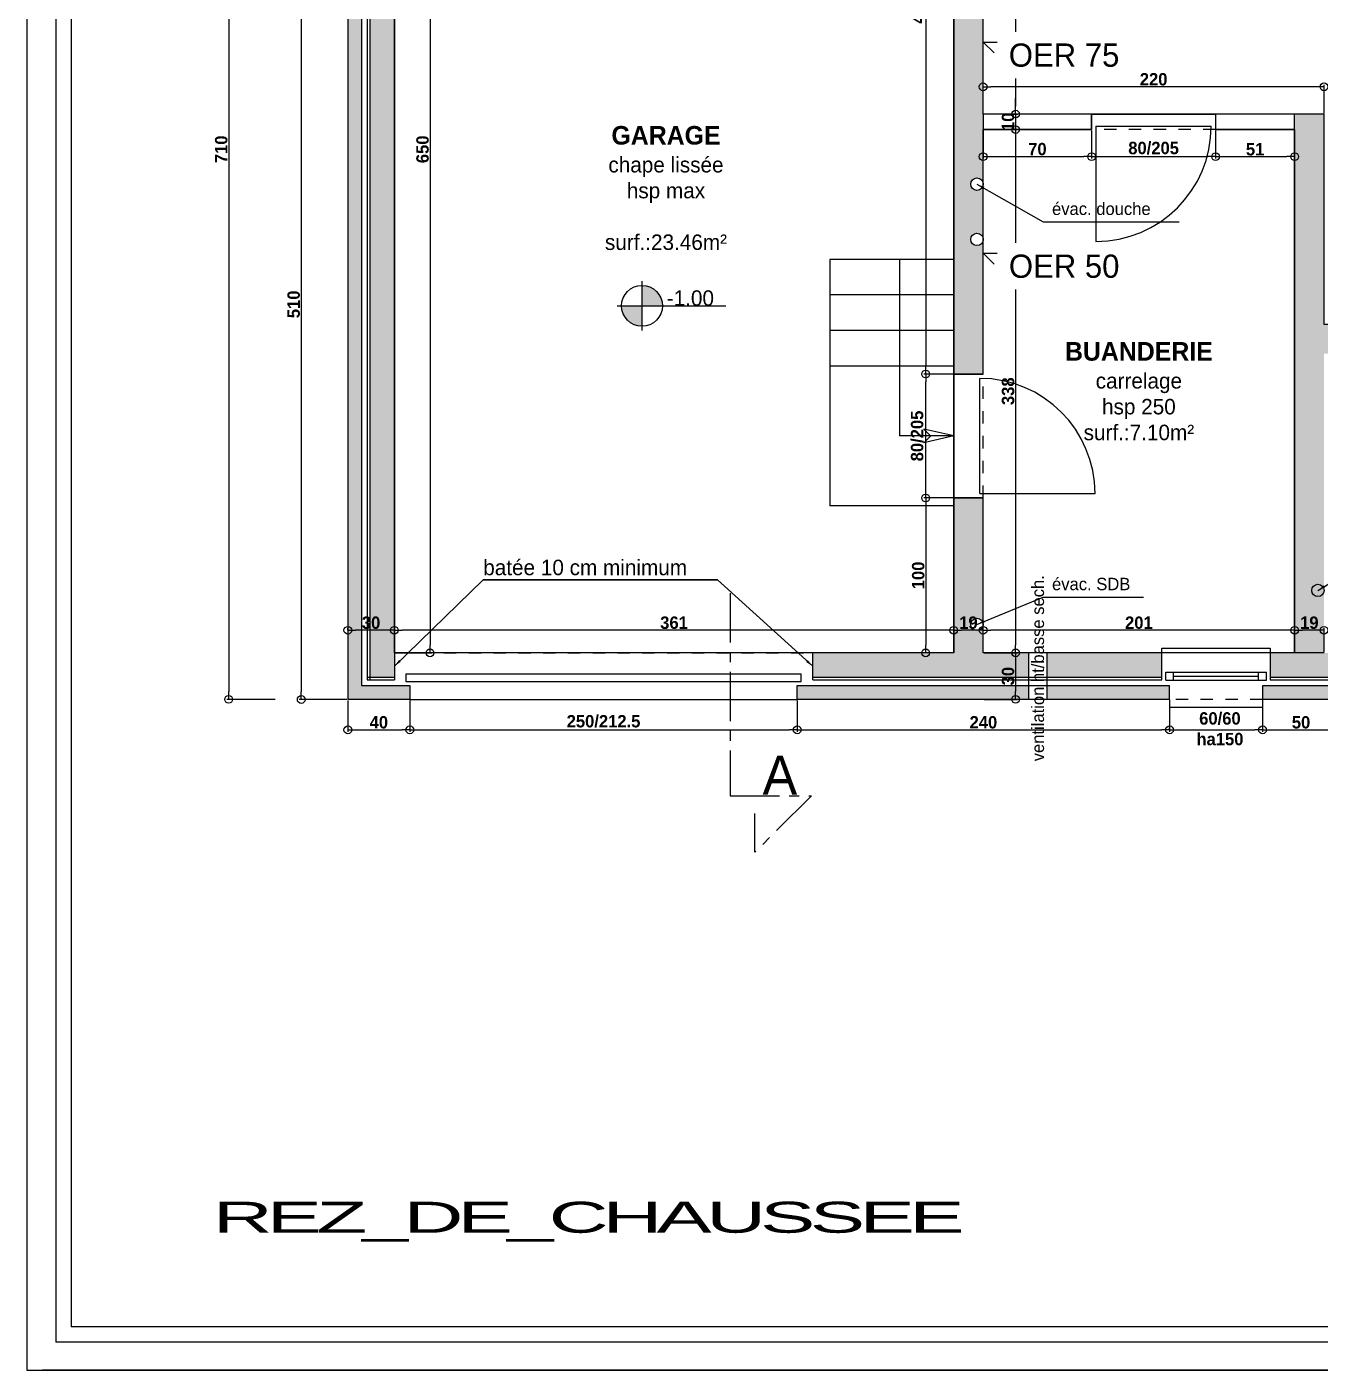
# Model space of a CAD drawing. Header units: millimetres. Extents: x -44462 to 306987, y -116160 to 12874.
# Drawn here: x 4042 to 4877, y -37836 to -36969 of the extents above; entities that cross this region are included whole.
import ezdxf

# ---------------------------------------------------------------- set-up
doc = ezdxf.new("R2010")
doc.units = ezdxf.units.MM
doc.header["$PDMODE"] = 35
doc.header["$PDSIZE"] = 10
doc.linetypes.add('AXES', pattern=[50.8, 31.75, -6.35, 6.35, -6.35])
doc.linetypes.add('TRAIT_4', pattern=[20, 10, -10])
for name, color, linetype in [('AVP_HACHURES', 8, 'Continuous'), ('BLANC', 7, 'Continuous'), ('chassis fen.portes', 1, 'Continuous'), ('COTES', 1, 'Continuous'), ('COULEUR 8', 8, 'Continuous'), ('CYAN', 4, 'Continuous'), ('EGOUTTAGE', 6, 'Continuous'), ('JAUNE', 2, 'Continuous'), ('MURS', 7, 'Continuous'), ('ROUGE', 1, 'Continuous'), ('TEXTE', 1, 'Continuous')]:
    doc.layers.add(name, color=color, linetype=linetype)
doc.layers.add('SURFACE', color=5, linetype='Continuous', plot=False)
doc.styles.add('century', font='GOTHIC.TTF', dxfattribs={"height": 12})
doc.styles.add('CENTURY GOTHIC', font='GOTHIC.TTF')
doc.styles.add('Century Gothic Gras', font='GOTHICB.TTF')
doc.styles.add('COMICS', font='comic.TTF', dxfattribs={"height": 10})
doc.dimstyles.new('1-50', dxfattribs={"dimtxt": 8, "dimasz": 5, "dimexe": 1.25, "dimexo": 0.625, "dimtad": 1, "dimdec": 0, "dimtxsty": 'Century Gothic Gras', "dimblk": 'ORIGIN', "dimcen": 5, "dimclrd": 8, "dimclre": 5, "dimclrt": 6, "dimadec": 0, "dimazin": 0, "dimtfac": 1, "dimtdec": 0, "dimtmove": 0, "dimatfit": 3, "dimfxl": 0, "dimarcsym": 0})

# ---------------------------------------------------------------- blocks, each defined once
blk = doc.blocks.new('_Origin')
at = {"color": 0, "linetype": 'Continuous', "lineweight": -2}
blk.add_line((0, 0), (-1, 0), dxfattribs=at)
blk.add_circle((0, 0), 0.5, dxfattribs=at)
blk = doc.blocks.new('*D185')
at = {"layer": 'COTES', "color": 5, "lineweight": -2}
for p, q in [((4243.46, -36893.08), (4217.9, -36893.08)), ((4248.61, -37403.18), (4217.9, -37403.18))]:
    blk.add_line(p, q, dxfattribs=at)
at = {"layer": 'COTES', "color": 8, "lineweight": -2}
blk.add_line((4219.15, -36898.08), (4219.15, -37398.18), dxfattribs=at)
at = {"layer": 'Defpoints', "color": 0}
for p in [(4244.08, -36893.08), (4219.15, -37403.18), (4249.24, -37403.18)]:
    blk.add_point(p, dxfattribs=at)
at = {"layer": 'COTES', "color": 8, "lineweight": -2, "xscale": 5, "yscale": 5, "zscale": 5}
for p, rotation in [((4219.15, -36893.08), 90), ((4219.15, -37403.18), 270)]:
    blk.add_blockref('_Origin', p, dxfattribs=dict(at, rotation=rotation))
at = {"layer": 'COTES', "color": 6, "insert": (4214.32, -37148.13), "char_height": 8, "attachment_point": 5, "rotation": 90, "style": 'Century Gothic Gras'}
blk.add_mtext('510', dxfattribs=at)
blk = doc.blocks.new('*D186')
at = {"layer": 'COTES', "color": 5, "lineweight": -2}
for p, q in [((4202.37, -36693.08), (4171.12, -36693.08)), ((4202.37, -37403.08), (4171.12, -37403.08))]:
    blk.add_line(p, q, dxfattribs=at)
at = {"layer": 'COTES', "color": 8, "lineweight": -2}
blk.add_line((4172.37, -36698.08), (4172.37, -37398.08), dxfattribs=at)
at = {"layer": 'Defpoints', "color": 0}
for p in [(4249.24, -36693.08), (4172.37, -37403.08), (4257.06, -37403.08)]:
    blk.add_point(p, dxfattribs=at)
at = {"layer": 'COTES', "color": 8, "lineweight": -2, "xscale": 5, "yscale": 5, "zscale": 5}
for p, rotation in [((4172.37, -36693.08), 90), ((4172.37, -37403.08), 270)]:
    blk.add_blockref('_Origin', p, dxfattribs=dict(at, rotation=rotation))
at = {"layer": 'COTES', "color": 6, "insert": (4167.55, -37048.08), "char_height": 8, "attachment_point": 5, "rotation": 90, "style": 'Century Gothic Gras'}
blk.add_mtext('710', dxfattribs=at)
blk = doc.blocks.new('*D84')
at = {"layer": 'COTES', "color": 5, "lineweight": -2}
for p, q in [((4326.67, -36723.08), (4301.04, -36723.08)), ((4279.86, -37373.08), (4303.54, -37373.08))]:
    blk.add_line(p, q, dxfattribs=at)
at = {"layer": 'COTES', "color": 8, "lineweight": -2}
blk.add_line((4302.29, -36728.08), (4302.29, -37368.08), dxfattribs=at)
at = {"layer": 'Defpoints', "color": 0}
for p in [(4327.29, -36723.08), (4279.24, -37373.08), (4302.29, -37373.08)]:
    blk.add_point(p, dxfattribs=at)
at = {"layer": 'COTES', "color": 8, "lineweight": -2, "xscale": 5, "yscale": 5, "zscale": 5}
for p, rotation in [((4302.29, -36723.08), 90), ((4302.29, -37373.08), 270)]:
    blk.add_blockref('_Origin', p, dxfattribs=dict(at, rotation=rotation))
at = {"layer": 'COTES', "color": 6, "insert": (4297.47, -37048.08), "char_height": 8, "attachment_point": 5, "rotation": 90, "style": 'Century Gothic Gras'}
blk.add_mtext('650', dxfattribs=at)
blk = doc.blocks.new('*D194')
at = {"layer": 'COTES', "color": 5, "lineweight": -2}
for p, q in [((4860.24, -37372.46), (4860.24, -37357.21)), ((4879.24, -37372.46), (4879.24, -37357.21))]:
    blk.add_line(p, q, dxfattribs=at)
at = {"layer": 'COTES', "color": 8, "lineweight": -2}
blk.add_line((4874.24, -37358.46), (4865.24, -37358.46), dxfattribs=at)
at = {"layer": 'Defpoints', "color": 0}
for p in [(4860.24, -37358.46), (4860.24, -37373.08), (4879.24, -37373.08)]:
    blk.add_point(p, dxfattribs=at)
at = {"layer": 'COTES', "color": 8, "lineweight": -2, "xscale": 5, "yscale": 5, "zscale": 5, "rotation": 180}
blk.add_blockref('_Origin', (4860.24, -37358.46), dxfattribs=at)
at = {"layer": 'COTES', "color": 8, "lineweight": -2, "xscale": 5, "yscale": 5, "zscale": 5}
blk.add_blockref('_Origin', (4879.24, -37358.46), dxfattribs=at)
at = {"layer": 'COTES', "color": 6, "insert": (4869.74, -37353.64), "char_height": 8, "attachment_point": 5, "style": 'Century Gothic Gras'}
blk.add_mtext('19', dxfattribs=at)
blk = doc.blocks.new('*D195')
at = {"layer": 'COTES', "color": 5, "lineweight": -2}
for p, q in [((4659.24, -37372.46), (4659.24, -37357.21)), ((4860.24, -37372.46), (4860.24, -37357.21))]:
    blk.add_line(p, q, dxfattribs=at)
at = {"layer": 'COTES', "color": 8, "lineweight": -2}
blk.add_line((4855.24, -37358.46), (4664.24, -37358.46), dxfattribs=at)
at = {"layer": 'Defpoints', "color": 0}
for p in [(4659.24, -37358.46), (4659.24, -37373.08), (4860.24, -37373.08)]:
    blk.add_point(p, dxfattribs=at)
at = {"layer": 'COTES', "color": 8, "lineweight": -2, "xscale": 5, "yscale": 5, "zscale": 5, "rotation": 180}
blk.add_blockref('_Origin', (4659.24, -37358.46), dxfattribs=at)
at = {"layer": 'COTES', "color": 8, "lineweight": -2, "xscale": 5, "yscale": 5, "zscale": 5}
blk.add_blockref('_Origin', (4860.24, -37358.46), dxfattribs=at)
at = {"layer": 'COTES', "color": 6, "insert": (4759.74, -37353.64), "char_height": 8, "attachment_point": 5, "style": 'Century Gothic Gras'}
blk.add_mtext('201', dxfattribs=at)
blk = doc.blocks.new('*D196')
at = {"layer": 'COTES', "color": 5, "lineweight": -2}
for p, q in [((4640.24, -37372.46), (4640.24, -37357.21)), ((4659.24, -37372.46), (4659.24, -37357.21))]:
    blk.add_line(p, q, dxfattribs=at)
at = {"layer": 'COTES', "color": 8, "lineweight": -2}
blk.add_line((4654.24, -37358.46), (4645.24, -37358.46), dxfattribs=at)
at = {"layer": 'Defpoints', "color": 0}
for p in [(4640.24, -37358.46), (4640.24, -37373.08), (4659.24, -37373.08)]:
    blk.add_point(p, dxfattribs=at)
at = {"layer": 'COTES', "color": 8, "lineweight": -2, "xscale": 5, "yscale": 5, "zscale": 5, "rotation": 180}
blk.add_blockref('_Origin', (4640.24, -37358.46), dxfattribs=at)
at = {"layer": 'COTES', "color": 8, "lineweight": -2, "xscale": 5, "yscale": 5, "zscale": 5}
blk.add_blockref('_Origin', (4659.24, -37358.46), dxfattribs=at)
at = {"layer": 'COTES', "color": 6, "insert": (4649.74, -37353.64), "char_height": 8, "attachment_point": 5, "style": 'Century Gothic Gras'}
blk.add_mtext('19', dxfattribs=at)
blk = doc.blocks.new('*D198')
at = {"layer": 'COTES', "color": 5, "lineweight": -2}
for p, q in [((4676.31, -36723.08), (4681.42, -36723.08)), ((4676.31, -37025.32), (4681.42, -37025.32))]:
    blk.add_line(p, q, dxfattribs=at)
at = {"layer": 'COTES', "color": 8, "lineweight": -2}
blk.add_line((4680.17, -36728.08), (4680.17, -37020.32), dxfattribs=at)
at = {"layer": 'Defpoints', "color": 0}
for p in [(4675.69, -36723.08), (4675.69, -37025.32), (4680.17, -37025.32)]:
    blk.add_point(p, dxfattribs=at)
at = {"layer": 'COTES', "color": 8, "lineweight": -2, "xscale": 5, "yscale": 5, "zscale": 5}
for p, rotation in [((4680.17, -36723.08), 90), ((4680.17, -37025.32), 270)]:
    blk.add_blockref('_Origin', p, dxfattribs=dict(at, rotation=rotation))
at = {"layer": 'COTES', "color": 6, "insert": (4675.34, -36824.2), "char_height": 8, "attachment_point": 5, "rotation": 90, "style": 'Century Gothic Gras'}
blk.add_mtext('302', dxfattribs=at)
blk = doc.blocks.new('*D199')
at = {"layer": 'COTES', "color": 5, "lineweight": -2}
for p, q in [((4659.86, -37035.32), (4681.42, -37035.32)), ((4659.86, -37373.08), (4681.42, -37373.08))]:
    blk.add_line(p, q, dxfattribs=at)
at = {"layer": 'COTES', "color": 8, "lineweight": -2}
blk.add_line((4680.17, -37040.32), (4680.17, -37368.08), dxfattribs=at)
at = {"layer": 'Defpoints', "color": 0}
for p in [(4659.24, -37035.32), (4659.24, -37373.08), (4680.17, -37373.08)]:
    blk.add_point(p, dxfattribs=at)
at = {"layer": 'COTES', "color": 8, "lineweight": -2, "xscale": 5, "yscale": 5, "zscale": 5}
for p, rotation in [((4680.17, -37035.32), 90), ((4680.17, -37373.08), 270)]:
    blk.add_blockref('_Origin', p, dxfattribs=dict(at, rotation=rotation))
at = {"layer": 'COTES', "color": 6, "insert": (4675.34, -37204.2), "char_height": 8, "attachment_point": 5, "rotation": 90, "style": 'Century Gothic Gras'}
blk.add_mtext('338', dxfattribs=at)
blk = doc.blocks.new('*D200')
at = {"layer": 'COTES', "color": 5, "lineweight": -2}
for p, q in [((4680.17, -37373.08), (4678.92, -37373.08)), ((4659.86, -37403.08), (4681.42, -37403.08))]:
    blk.add_line(p, q, dxfattribs=at)
at = {"layer": 'COTES', "color": 8, "lineweight": -2}
blk.add_line((4680.17, -37378.08), (4680.17, -37398.08), dxfattribs=at)
at = {"layer": 'Defpoints', "color": 0}
for p in [(4680.17, -37373.08), (4659.24, -37403.08), (4680.17, -37403.08)]:
    blk.add_point(p, dxfattribs=at)
at = {"layer": 'COTES', "color": 8, "lineweight": -2, "xscale": 5, "yscale": 5, "zscale": 5}
for p, rotation in [((4680.17, -37373.08), 90), ((4680.17, -37403.08), 270)]:
    blk.add_blockref('_Origin', p, dxfattribs=dict(at, rotation=rotation))
at = {"layer": 'COTES', "color": 6, "insert": (4675.34, -37388.08), "char_height": 8, "attachment_point": 5, "rotation": 90, "style": 'Century Gothic Gras'}
blk.add_mtext('30', dxfattribs=at)
blk = doc.blocks.new('*D203')
at = {"layer": 'COTES', "color": 5, "lineweight": -2}
for p, q in [((4289.24, -37403.71), (4289.24, -37424)), ((4539.24, -37403.71), (4539.24, -37424))]:
    blk.add_line(p, q, dxfattribs=at)
at = {"layer": 'COTES', "color": 8, "lineweight": -2}
blk.add_line((4294.24, -37422.75), (4534.24, -37422.75), dxfattribs=at)
at = {"layer": 'Defpoints', "color": 0}
for p in [(4289.24, -37403.08), (4539.24, -37403.08), (4539.24, -37422.75)]:
    blk.add_point(p, dxfattribs=at)
at = {"layer": 'COTES', "color": 8, "lineweight": -2, "xscale": 5, "yscale": 5, "zscale": 5, "rotation": 180}
blk.add_blockref('_Origin', (4289.24, -37422.75), dxfattribs=at)
at = {"layer": 'COTES', "color": 8, "lineweight": -2, "xscale": 5, "yscale": 5, "zscale": 5}
blk.add_blockref('_Origin', (4539.24, -37422.75), dxfattribs=at)
at = {"layer": 'COTES', "color": 6, "insert": (4414.24, -37417.3), "char_height": 8, "attachment_point": 5, "style": 'Century Gothic Gras'}
blk.add_mtext('250/212.5', dxfattribs=at)
blk = doc.blocks.new('A$C1BC9630A')
at = {"color": 2}
blk.add_line((-3.5, 3.5), (-3.5, 96.5), dxfattribs=at)
at = {"color": 1}
blk.add_line((-3.5, 3.5), (-96.5, 3.5), dxfattribs=at)
at = {"color": 2}
blk.add_arc((-3.5, 3.5), 93, 90, 180, dxfattribs=at)
blk = doc.blocks.new('A$C0AA742EE')
at = {"layer": 'COULEUR 8'}
for p, q in [((0, 0), (-29.7, -128)), ((0, 0), (29.7, -128)), ((-29.7, -128), (0.8, -98.3)), ((29.7, -128), (-0.8, -98.3))]:
    blk.add_line(p, q, dxfattribs=at)
blk = doc.blocks.new('*D211')
at = {"layer": 'COTES', "color": 5, "lineweight": -2}
for p, q in [((4249.24, -37403.71), (4249.24, -37424)), ((4289.24, -37403.71), (4289.24, -37424))]:
    blk.add_line(p, q, dxfattribs=at)
at = {"layer": 'COTES', "color": 8, "lineweight": -2}
blk.add_line((4254.24, -37422.75), (4284.24, -37422.75), dxfattribs=at)
at = {"layer": 'Defpoints', "color": 0}
for p in [(4249.24, -37403.08), (4289.24, -37403.08), (4289.24, -37422.75)]:
    blk.add_point(p, dxfattribs=at)
at = {"layer": 'COTES', "color": 8, "lineweight": -2, "xscale": 5, "yscale": 5, "zscale": 5, "rotation": 180}
blk.add_blockref('_Origin', (4249.24, -37422.75), dxfattribs=at)
at = {"layer": 'COTES', "color": 8, "lineweight": -2, "xscale": 5, "yscale": 5, "zscale": 5}
blk.add_blockref('_Origin', (4289.24, -37422.75), dxfattribs=at)
at = {"layer": 'COTES', "color": 6, "insert": (4269.24, -37417.92), "char_height": 8, "attachment_point": 5, "style": 'Century Gothic Gras'}
blk.add_mtext('40', dxfattribs=at)
blk = doc.blocks.new('*D212')
at = {"layer": 'COTES', "color": 5, "lineweight": -2}
for p, q in [((4539.24, -37403.71), (4539.24, -37424)), ((4779.54, -37422.75), (4779.54, -37421.5))]:
    blk.add_line(p, q, dxfattribs=at)
at = {"layer": 'COTES', "color": 8, "lineweight": -2}
blk.add_line((4544.24, -37422.75), (4774.54, -37422.75), dxfattribs=at)
at = {"layer": 'Defpoints', "color": 0}
for p in [(4539.24, -37403.08), (4779.54, -37422.75), (4779.54, -37422.75)]:
    blk.add_point(p, dxfattribs=at)
at = {"layer": 'COTES', "color": 8, "lineweight": -2, "xscale": 5, "yscale": 5, "zscale": 5, "rotation": 180}
blk.add_blockref('_Origin', (4539.24, -37422.75), dxfattribs=at)
at = {"layer": 'COTES', "color": 8, "lineweight": -2, "xscale": 5, "yscale": 5, "zscale": 5}
blk.add_blockref('_Origin', (4779.54, -37422.75), dxfattribs=at)
at = {"layer": 'COTES', "color": 6, "insert": (4659.39, -37417.92), "char_height": 8, "attachment_point": 5, "style": 'Century Gothic Gras'}
blk.add_mtext('240', dxfattribs=at)
blk = doc.blocks.new('*D49')
at = {"layer": 'COTES', "color": 5, "lineweight": -2}
for p, q in [((4628.61, -36723.08), (4620.92, -36723.08)), ((4639.61, -37193.08), (4620.92, -37193.08))]:
    blk.add_line(p, q, dxfattribs=at)
at = {"layer": 'COTES', "color": 8, "lineweight": -2}
blk.add_line((4622.17, -36728.08), (4622.17, -37188.08), dxfattribs=at)
at = {"layer": 'Defpoints', "color": 0}
for p in [(4629.24, -36723.08), (4622.17, -37193.08), (4640.24, -37193.08)]:
    blk.add_point(p, dxfattribs=at)
at = {"layer": 'COTES', "color": 8, "lineweight": -2, "xscale": 5, "yscale": 5, "zscale": 5}
for p, rotation in [((4622.17, -36723.08), 90), ((4622.17, -37193.08), 270)]:
    blk.add_blockref('_Origin', p, dxfattribs=dict(at, rotation=rotation))
at = {"layer": 'COTES', "color": 6, "insert": (4617.35, -36958.08), "char_height": 8, "attachment_point": 5, "rotation": 90, "style": 'Century Gothic Gras'}
blk.add_mtext('470', dxfattribs=at)
blk = doc.blocks.new('*D52')
at = {"layer": 'COTES', "color": 5, "lineweight": -2}
for p, q in [((4659.24, -37035.94), (4659.24, -37054.05)), ((4729.24, -37035.94), (4729.24, -37054.05))]:
    blk.add_line(p, q, dxfattribs=at)
at = {"layer": 'COTES', "color": 8, "lineweight": -2}
blk.add_line((4664.24, -37052.8), (4724.24, -37052.8), dxfattribs=at)
at = {"layer": 'Defpoints', "color": 0}
for p in [(4659.24, -37035.32), (4729.24, -37035.32), (4729.24, -37052.8)]:
    blk.add_point(p, dxfattribs=at)
at = {"layer": 'COTES', "color": 8, "lineweight": -2, "xscale": 5, "yscale": 5, "zscale": 5, "rotation": 180}
blk.add_blockref('_Origin', (4659.24, -37052.8), dxfattribs=at)
at = {"layer": 'COTES', "color": 8, "lineweight": -2, "xscale": 5, "yscale": 5, "zscale": 5}
blk.add_blockref('_Origin', (4729.24, -37052.8), dxfattribs=at)
at = {"layer": 'COTES', "color": 6, "insert": (4694.24, -37047.97), "char_height": 8, "attachment_point": 5, "style": 'Century Gothic Gras'}
blk.add_mtext('70', dxfattribs=at)
blk = doc.blocks.new('*D53')
at = {"layer": 'COTES', "color": 5, "lineweight": -2}
for p, q in [((4729.24, -37035.94), (4729.24, -37054.05)), ((4809.24, -37035.94), (4809.24, -37054.05))]:
    blk.add_line(p, q, dxfattribs=at)
at = {"layer": 'COTES', "color": 8, "lineweight": -2}
blk.add_line((4734.24, -37052.8), (4804.24, -37052.8), dxfattribs=at)
at = {"layer": 'Defpoints', "color": 0}
for p in [(4729.24, -37035.32), (4809.24, -37035.32), (4809.24, -37052.8)]:
    blk.add_point(p, dxfattribs=at)
at = {"layer": 'COTES', "color": 8, "lineweight": -2, "xscale": 5, "yscale": 5, "zscale": 5, "rotation": 180}
blk.add_blockref('_Origin', (4729.24, -37052.8), dxfattribs=at)
at = {"layer": 'COTES', "color": 8, "lineweight": -2, "xscale": 5, "yscale": 5, "zscale": 5}
blk.add_blockref('_Origin', (4809.24, -37052.8), dxfattribs=at)
at = {"layer": 'COTES', "color": 6, "insert": (4769.24, -37047.34), "char_height": 8, "attachment_point": 5, "style": 'Century Gothic Gras'}
blk.add_mtext('80/205', dxfattribs=at)
blk = doc.blocks.new('*D54')
at = {"layer": 'COTES', "color": 5, "lineweight": -2}
for p, q in [((4809.24, -37035.94), (4809.24, -37054.05)), ((4860.24, -37035.94), (4860.24, -37054.05))]:
    blk.add_line(p, q, dxfattribs=at)
at = {"layer": 'COTES', "color": 8, "lineweight": -2}
blk.add_line((4814.24, -37052.8), (4855.24, -37052.8), dxfattribs=at)
at = {"layer": 'Defpoints', "color": 0}
for p in [(4809.24, -37035.32), (4860.24, -37035.32), (4860.24, -37052.8)]:
    blk.add_point(p, dxfattribs=at)
at = {"layer": 'COTES', "color": 8, "lineweight": -2, "xscale": 5, "yscale": 5, "zscale": 5, "rotation": 180}
blk.add_blockref('_Origin', (4809.24, -37052.8), dxfattribs=at)
at = {"layer": 'COTES', "color": 8, "lineweight": -2, "xscale": 5, "yscale": 5, "zscale": 5}
blk.add_blockref('_Origin', (4860.24, -37052.8), dxfattribs=at)
at = {"layer": 'COTES', "color": 6, "insert": (4834.74, -37048.07), "char_height": 8, "attachment_point": 5, "style": 'Century Gothic Gras'}
blk.add_mtext('51', dxfattribs=at)
blk = doc.blocks.new('*D128')
at = {"layer": 'COTES', "color": 8, "lineweight": -2}
for p, q in [((4680.17, -37020.32), (4680.17, -37015.32)), ((4680.17, -37025.32), (4680.17, -37035.32)), ((4680.17, -37040.32), (4680.17, -37045.32))]:
    blk.add_line(p, q, dxfattribs=at)
at = {"layer": 'COTES', "color": 5, "lineweight": -2}
for p, q in [((4672.79, -37025.32), (4681.42, -37025.32)), ((4672.79, -37035.32), (4681.42, -37035.32))]:
    blk.add_line(p, q, dxfattribs=at)
at = {"layer": 'Defpoints', "color": 0}
for p in [(4672.17, -37025.32), (4672.17, -37035.32), (4680.17, -37035.32)]:
    blk.add_point(p, dxfattribs=at)
at = {"layer": 'COTES', "color": 8, "lineweight": -2, "xscale": 5, "yscale": 5, "zscale": 5}
for p, rotation in [((4680.17, -37025.32), 270), ((4680.17, -37035.32), 90)]:
    blk.add_blockref('_Origin', p, dxfattribs=dict(at, rotation=rotation))
at = {"layer": 'COTES', "color": 6, "insert": (4675.34, -37030.32), "char_height": 8, "attachment_point": 5, "rotation": 90, "style": 'Century Gothic Gras'}
blk.add_mtext('10', dxfattribs=at)
blk = doc.blocks.new('*D129')
at = {"layer": 'COTES', "color": 5, "lineweight": -2}
for p, q in [((4279.24, -37364.21), (4279.24, -37357.21)), ((4640.24, -37364.21), (4640.24, -37357.21))]:
    blk.add_line(p, q, dxfattribs=at)
at = {"layer": 'COTES', "color": 8, "lineweight": -2}
blk.add_line((4635.24, -37358.46), (4284.24, -37358.46), dxfattribs=at)
at = {"layer": 'Defpoints', "color": 0}
for p in [(4279.24, -37358.46), (4279.24, -37364.84), (4640.24, -37364.84)]:
    blk.add_point(p, dxfattribs=at)
at = {"layer": 'COTES', "color": 8, "lineweight": -2, "xscale": 5, "yscale": 5, "zscale": 5, "rotation": 180}
blk.add_blockref('_Origin', (4279.24, -37358.46), dxfattribs=at)
at = {"layer": 'COTES', "color": 8, "lineweight": -2, "xscale": 5, "yscale": 5, "zscale": 5}
blk.add_blockref('_Origin', (4640.24, -37358.46), dxfattribs=at)
at = {"layer": 'COTES', "color": 6, "insert": (4459.74, -37353.64), "char_height": 8, "attachment_point": 5, "style": 'Century Gothic Gras'}
blk.add_mtext('361', dxfattribs=at)
blk = doc.blocks.new('*D130')
at = {"layer": 'COTES', "color": 5, "lineweight": -2}
for p, q in [((4249.24, -37358.46), (4249.24, -37357.21)), ((4279.24, -37364.21), (4279.24, -37357.21))]:
    blk.add_line(p, q, dxfattribs=at)
at = {"layer": 'COTES', "color": 8, "lineweight": -2}
blk.add_line((4274.24, -37358.46), (4254.24, -37358.46), dxfattribs=at)
at = {"layer": 'Defpoints', "color": 0}
for p in [(4249.24, -37358.46), (4249.24, -37358.46), (4279.24, -37364.84)]:
    blk.add_point(p, dxfattribs=at)
at = {"layer": 'COTES', "color": 8, "lineweight": -2, "xscale": 5, "yscale": 5, "zscale": 5, "rotation": 180}
blk.add_blockref('_Origin', (4249.24, -37358.46), dxfattribs=at)
at = {"layer": 'COTES', "color": 8, "lineweight": -2, "xscale": 5, "yscale": 5, "zscale": 5}
blk.add_blockref('_Origin', (4279.24, -37358.46), dxfattribs=at)
at = {"layer": 'COTES', "color": 6, "insert": (4264.24, -37353.64), "char_height": 8, "attachment_point": 5, "style": 'Century Gothic Gras'}
blk.add_mtext('30', dxfattribs=at)
blk = doc.blocks.new('*D56')
at = {"layer": 'COTES', "color": 5, "lineweight": -2}
for p, q in [((4639.61, -37273.08), (4620.92, -37273.08)), ((4639.61, -37373.08), (4620.92, -37373.08))]:
    blk.add_line(p, q, dxfattribs=at)
at = {"layer": 'COTES', "color": 8, "lineweight": -2}
blk.add_line((4622.17, -37278.08), (4622.17, -37368.08), dxfattribs=at)
at = {"layer": 'Defpoints', "color": 0}
for p in [(4640.24, -37273.08), (4622.17, -37373.08), (4640.24, -37373.08)]:
    blk.add_point(p, dxfattribs=at)
at = {"layer": 'COTES', "color": 8, "lineweight": -2, "xscale": 5, "yscale": 5, "zscale": 5}
for p, rotation in [((4622.17, -37273.08), 90), ((4622.17, -37373.08), 270)]:
    blk.add_blockref('_Origin', p, dxfattribs=dict(at, rotation=rotation))
at = {"layer": 'COTES', "color": 6, "insert": (4617.35, -37323.08), "char_height": 8, "attachment_point": 5, "rotation": 90, "style": 'Century Gothic Gras'}
blk.add_mtext('100', dxfattribs=at)
blk = doc.blocks.new('*D59')
at = {"layer": 'COTES', "color": 5, "lineweight": -2}
for p, q in [((4659.24, -37020.95), (4659.24, -37006.47)), ((4879.24, -37024.69), (4879.24, -37006.47))]:
    blk.add_line(p, q, dxfattribs=at)
at = {"layer": 'COTES', "color": 8, "lineweight": -2}
blk.add_line((4874.24, -37007.72), (4664.24, -37007.72), dxfattribs=at)
at = {"layer": 'Defpoints', "color": 0}
for p in [(4659.24, -37007.72), (4659.24, -37021.58), (4879.24, -37025.32)]:
    blk.add_point(p, dxfattribs=at)
at = {"layer": 'COTES', "color": 8, "lineweight": -2, "xscale": 5, "yscale": 5, "zscale": 5, "rotation": 180}
blk.add_blockref('_Origin', (4659.24, -37007.72), dxfattribs=at)
at = {"layer": 'COTES', "color": 8, "lineweight": -2, "xscale": 5, "yscale": 5, "zscale": 5}
blk.add_blockref('_Origin', (4879.24, -37007.72), dxfattribs=at)
at = {"layer": 'COTES', "color": 6, "insert": (4769.24, -37002.9), "char_height": 8, "attachment_point": 5, "style": 'Century Gothic Gras'}
blk.add_mtext('220', dxfattribs=at)
blk = doc.blocks.new('*D146')
at = {"layer": 'COTES', "color": 5, "lineweight": -2}
for p, q in [((4779.54, -37406.21), (4779.54, -37424)), ((4839.54, -37403.71), (4839.54, -37424))]:
    blk.add_line(p, q, dxfattribs=at)
at = {"layer": 'COTES', "color": 8, "lineweight": -2}
blk.add_line((4784.54, -37422.75), (4834.54, -37422.75), dxfattribs=at)
at = {"layer": 'Defpoints', "color": 0}
for p in [(4779.54, -37405.58), (4839.54, -37403.08), (4839.54, -37422.75)]:
    blk.add_point(p, dxfattribs=at)
at = {"layer": 'COTES', "color": 8, "lineweight": -2, "xscale": 5, "yscale": 5, "zscale": 5, "rotation": 180}
blk.add_blockref('_Origin', (4779.54, -37422.75), dxfattribs=at)
at = {"layer": 'COTES', "color": 8, "lineweight": -2, "xscale": 5, "yscale": 5, "zscale": 5}
blk.add_blockref('_Origin', (4839.54, -37422.75), dxfattribs=at)
at = {"layer": 'COTES', "color": 6, "insert": (4812.04, -37422.09), "char_height": 8, "attachment_point": 5, "style": 'Century Gothic Gras'}
blk.add_mtext('60/60\\Pha150', dxfattribs=at)
blk = doc.blocks.new('*D63')
at = {"layer": 'COTES', "color": 5, "lineweight": -2}
for p, q in [((4839.54, -37414.48), (4839.54, -37424)), ((4889.24, -37415.73), (4889.24, -37424))]:
    blk.add_line(p, q, dxfattribs=at)
at = {"layer": 'COTES', "color": 8, "lineweight": -2}
blk.add_line((4844.54, -37422.75), (4884.24, -37422.75), dxfattribs=at)
at = {"layer": 'Defpoints', "color": 0}
for p in [(4839.54, -37413.85), (4889.24, -37415.1), (4889.24, -37422.75)]:
    blk.add_point(p, dxfattribs=at)
at = {"layer": 'COTES', "color": 8, "lineweight": -2, "xscale": 5, "yscale": 5, "zscale": 5, "rotation": 180}
blk.add_blockref('_Origin', (4839.54, -37422.75), dxfattribs=at)
at = {"layer": 'COTES', "color": 8, "lineweight": -2, "xscale": 5, "yscale": 5, "zscale": 5}
blk.add_blockref('_Origin', (4889.24, -37422.75), dxfattribs=at)
at = {"layer": 'COTES', "color": 6, "insert": (4864.39, -37417.92), "char_height": 8, "attachment_point": 5, "style": 'Century Gothic Gras'}
blk.add_mtext('50', dxfattribs=at)
blk = doc.blocks.new('*D41')
at = {"layer": 'COULEUR 8', "color": 5, "lineweight": -2}
for p, q in [((4639.61, -37193.08), (4620.92, -37193.08)), ((4639.61, -37273.08), (4620.92, -37273.08))]:
    blk.add_line(p, q, dxfattribs=at)
at = {"layer": 'COULEUR 8', "color": 8, "lineweight": -2}
blk.add_line((4622.17, -37268.08), (4622.17, -37198.08), dxfattribs=at)
at = {"layer": 'Defpoints', "color": 0}
for p in [(4622.17, -37193.08), (4640.24, -37193.08), (4640.24, -37273.08)]:
    blk.add_point(p, dxfattribs=at)
at = {"layer": 'COULEUR 8', "color": 8, "lineweight": -2, "xscale": 5, "yscale": 5, "zscale": 5}
for p, rotation in [((4622.17, -37193.08), 90), ((4622.17, -37273.08), 270)]:
    blk.add_blockref('_Origin', p, dxfattribs=dict(at, rotation=rotation))
at = {"layer": 'COULEUR 8', "color": 6, "insert": (4616.72, -37233.08), "char_height": 8, "attachment_point": 5, "rotation": 90, "style": 'Century Gothic Gras'}
blk.add_mtext('80/205', dxfattribs=at)
blk = doc.blocks.new('niveau_plan')
h = blk.add_hatch(color=256)
h.paths.add_polyline_path([(13.21, 0, 0.414214), (0, 13.21), (0, 0)])
h.paths.add_polyline_path([(-13.21, 0, 0.414214), (0, -13.21), (0, 0)])
for p, q in [((0, 15.98), (0, -15.98)), ((-15.98, 0), (54.12, 0))]:
    blk.add_line(p, q)
blk.add_circle((0, 0), 13.21)
at = {"style": 'COMICS'}
for tag, p in [('NIVEAUPLANS', (15.98, 0)), ('COMMENTAIRE', (15.98, -14.56))]:
    blk.add_attdef(tag, p, '', height=10, dxfattribs=at)
blk = doc.blocks.new('PETIT CARTOUCHE_HOR')
at = {"color": 1}
for p, q in [((-2100, 1485), (-2100, 10)), ((0, 0), (-2090, 0))]:
    blk.add_line(p, q, dxfattribs=at)
at = {"layer": 'chassis fen.portes', "color": 2, "linetype": 'Continuous'}
for p in [(-2081.31, 1465.65), (-223.46, 18)]:
    blk.add_line(p, (-2081.31, 18), dxfattribs=at)
at = {"layer": 'chassis fen.portes', "color": 5, "linetype": 'Continuous'}
for p in [(-2071.31, 1455.65), (-233.46, 28)]:
    blk.add_line(p, (-2071.31, 28), dxfattribs=at)
at = {"layer": 'chassis fen.portes', "color": 1, "linetype": 'Continuous'}
for p, q in [((-2100, 1420), (-2100, 0)), ((-2100, 0), (-86.26, 0))]:
    blk.add_line(p, q, dxfattribs=at)
at = {"style": 'CENTURY GOTHIC'}
for tag, p, height in [('DATE', (-210.16, 171.36), 20), ('DOSSIERN°', (-210.16, 111.51), 20), ('COMMENTAIRE', (-210.16, 95.35), 12), ('COMMENTAIRESUITE', (-210.16, 79.7), 12), ('FEUILLEN°', (-221.99, 32.69), 20), ('TOTALFEUILLES', (-181.65, 32.69), 20), ('ÉCH.', (-103.23, 32.69), 12)]:
    blk.add_attdef(tag, p, '', height=height, dxfattribs=at)

msp = doc.modelspace()

# ---------------------------------------------------------------- hatches: boundary and pattern name
h = msp.add_hatch(color=254)
h.paths.add_polyline_path([(5229.24, -37394.24), (5229.24, -37403.08), (5519.24, -37403.08), (5519.24, -37394.24)])
h.paths.add_polyline_path([(5060.02, -37394.24), (5060.02, -37403.08), (5139.7, -37403.08), (5139.7, -37394.24)])
h.paths.add_polyline_path([(4949.24, -37394.24), (4949.24, -37403.08), (5000.02, -37403.08), (5000.02, -37394.24)])
h.paths.add_polyline_path([(4889.24, -37403.08), (4889.24, -37394.08), (4839.54, -37394.08), (4839.54, -37403.08)])
h.paths.add_polyline_path([(4779.54, -37403.08), (4779.54, -37394.08), (4700.61, -37394.08), (4700.61, -37403.08)])
h.paths.add_polyline_path([(4539.24, -37394.08), (4539.24, -37403.08), (4688.61, -37403.08), (4688.61, -37394.08)])
at = {"layer": 'COULEUR 8'}
h = msp.add_hatch(color=253, dxfattribs=at)
h.paths.add_polyline_path([(4279.24, -36723.08), (4495.99, -36723.08), (4495.99, -36707.23), (4263.38, -36707.23), (4263.38, -36808.08), (4279.24, -36808.08)])
h.paths.add_polyline_path([(4279.24, -36898.23), (4263.38, -36898.23), (4263.38, -37388.78), (4279.24, -37388.78), (4279.24, -37373.08)])
h.paths.add_polyline_path([(4659.24, -37373.08), (4659.24, -37354.69, -1), (4651.24, -37354.69, -1), (4659.24, -37354.69), (4659.24, -37273.08), (4640.24, -37273.08), (4640.24, -37373.08), (4549.24, -37373.08), (4549.24, -37388.78), (4688.61, -37388.78), (4688.61, -37373.08)])
h.paths.add_polyline_path([(4256.32, -36730.21), (4272.16, -36730.21), (4272.16, -36742.62), (4256.32, -36742.62)], flags=9)
h.paths.add_polyline_path([(4256.32, -37347.44), (4272.16, -37347.44), (4272.16, -37359.84), (4256.32, -37359.84)], flags=9)
h.paths.add_polyline_path([(4642.25, -37347.44), (4657.23, -37347.44), (4657.23, -37359.84), (4642.25, -37359.84)], flags=24)
h.paths.add_polyline_path([(4669.14, -37396), (4669.14, -37380.16), (4681.54, -37380.16), (4681.54, -37396)], flags=9)
h = msp.add_hatch(color=253, dxfattribs=at)
h.paths.add_polyline_path([(4734.74, -36707.23), (4495.99, -36707.23), (4495.99, -36723.08), (4640.24, -36723.08), (4640.24, -37193.08), (4659.24, -37193.08), (4659.24, -37106.21, -1), (4651.24, -37106.21, -1), (4659.24, -37106.21), (4659.24, -37070.54, -1), (4651.24, -37070.54, -1), (4659.24, -37070.54), (4659.24, -37035.32), (4659.24, -37025.32), (4659.24, -36723.08), (4734.74, -36723.08)])
h.paths.add_polyline_path([(4642.25, -36730.21), (4657.23, -36730.21), (4657.23, -36742.62), (4642.25, -36742.62)], flags=24)
msp.add_hatch(color=254, dxfattribs=at).paths.add_polyline_path([(4258.08, -36893.08), (4249.24, -36893.08), (4249.24, -37403.08), (4289.24, -37403.08), (4289.24, -37394.08), (4258.08, -37394.08)])
h = msp.add_hatch(color=253, dxfattribs=at)
h.paths.add_polyline_path([(4860.24, -37373.08), (4879.24, -37373.08), (4879.24, -37025.32), (4860.24, -37025.32), (4860.24, -37035.32)])
h.paths.add_polyline_path([(4879.24, -37161.04), (4879.24, -37180.04), (5189.84, -37180.04), (5189.84, -37161.04)])
h.paths.add_polyline_path([(5269.84, -37180.04), (5279.84, -37180.04), (5279.84, -37161.04), (5269.84, -37161.04)])
h.paths.add_polyline_path([(4862.25, -37347.44), (4877.23, -37347.44), (4877.23, -37359.84), (4862.25, -37359.84)], flags=24)
h.paths.add_polyline_path([(4887.47, -37182.53), (4887.47, -37167.55), (4899.87, -37167.55), (4899.87, -37182.53)], flags=9)
h = msp.add_hatch(color=253, dxfattribs=at)
h.paths.add_polyline_path([(4700.61, -37373.08), (4700.61, -37388.78), (4774.54, -37388.78), (4774.54, -37373.08)])
h.paths.add_polyline_path([(4884.24, -37388.78), (4884.24, -37373.08), (4879.24, -37373.08), (4844.54, -37373.08), (4844.54, -37388.78)])
h.paths.add_polyline_path([(4954.24, -37373.08), (4954.24, -37388.94), (4995.02, -37388.94), (4995.02, -37373.08)])
h.paths.add_polyline_path([(4971.75, -37375.69), (4971.75, -37360.47), (4984.15, -37360.47), (4984.15, -37375.69)], flags=9)

# ---------------------------------------------------------------- linework, layer by layer
for p, q in [((4279.24, -37373.08), (4279.24, -37373.08)), ((4279.24, -37373.08), (4279.24, -37390.36)), ((4640.24, -37373.08), (4549.24, -37373.08)), ((4549.24, -37390.36), (4549.24, -37373.08)), ((4289.24, -37394.08), (4289.24, -37403.08)), ((4539.24, -37403.08), (4539.24, -37394.08)), ((4289.24, -37403.08), (4249.24, -37403.08))]:
    msp.add_line(p, q)
at = {"layer": 'AVP_HACHURES', "color": 6, "linetype": 'AXES'}
for p, q in [((4495.99, -37334.55), (4495.99, -37465.32)), ((4495.99, -37465.32), (4548.38, -37465.32)), ((4548.38, -37465.32), (4511.9, -37501.79)), ((4511.9, -37501.79), (4511.9, -37476.82))]:
    msp.add_line(p, q, dxfattribs=at)
at = {"layer": 'BLANC'}
for p, q in [((4640.24, -37193.08), (4640.24, -36723.08)), ((4659.24, -37025.32), (4659.24, -36723.08)), ((4249.24, -36893.08), (4249.24, -37403.08)), ((4279.24, -36898.23), (4279.24, -37373.08)), ((4729.24, -37025.32), (4659.24, -37025.32)), ((4729.24, -37025.32), (4729.24, -37035.32)), ((4879.24, -37025.32), (4809.24, -37025.32)), ((4809.24, -37025.32), (4809.24, -37035.32)), ((4729.24, -37035.32), (4659.24, -37035.32)), ((4659.24, -37193.08), (4659.24, -37035.32)), ((4860.24, -37035.32), (4809.24, -37035.32)), ((4860.24, -37373.08), (4860.24, -37035.32)), ((4659.24, -37193.08), (4640.24, -37193.08)), ((4640.24, -37373.08), (4640.24, -37273.08)), ((4640.24, -37273.08), (4659.24, -37273.08)), ((4659.24, -37373.08), (4659.24, -37273.08)), ((4774.54, -37373.08), (4659.24, -37373.08)), ((4774.54, -37390.36), (4774.54, -37373.08)), ((4879.24, -37373.08), (4844.54, -37373.08)), ((4844.54, -37373.08), (4844.54, -37390.52)), ((4779.54, -37403.08), (4779.54, -37394.08)), ((4839.54, -37394.24), (4839.54, -37403.08)), ((4779.54, -37403.08), (4539.24, -37403.08)), ((4889.24, -37403.08), (4839.54, -37403.08))]:
    msp.add_line(p, q, dxfattribs=at)
at = {"layer": 'COULEUR 8'}
for p, q in [((4258.08, -36893.08), (4258.08, -37394.08)), ((4261.8, -36898.23), (4261.8, -37390.36)), ((4263.38, -36898.23), (4263.38, -37390.36)), ((4659.24, -37025.32), (4659.24, -37035.32)), ((4860.24, -37035.32), (4860.24, -37025.32)), ((4605.24, -37119.08), (4605.24, -37233.08)), ((4640.24, -37233.08), (4605.24, -37233.08)), ((4261.8, -37388.78), (4279.24, -37388.78)), ((4261.8, -37390.36), (4279.24, -37390.36)), ((4549.24, -37388.78), (4774.54, -37388.78)), ((4549.24, -37390.36), (4774.54, -37390.36)), ((4844.54, -37388.78), (4884.24, -37388.78)), ((4844.54, -37390.36), (4884.24, -37390.36)), ((4258.08, -37394.08), (4289.24, -37394.08)), ((4539.24, -37394.08), (4779.54, -37394.08)), ((4839.54, -37394.08), (4889.24, -37394.08))]:
    msp.add_line(p, q, dxfattribs=at)
at = {"layer": 'COULEUR 8', "linetype": 'TRAIT_4'}
for p, q in [((4659.24, -36978.82), (4679.24, -36998.82)), ((4659.31, -37115.04), (4679.31, -37135.04))]:
    msp.add_line(p, q, dxfattribs=at)
at = {"layer": 'COULEUR 8', "linetype": 'TRAIT_4', "ltscale": 0.8}
for p, q in [((4809.24, -37025.32), (4729.24, -37025.32)), ((4809.24, -37035.32), (4729.24, -37035.32)), ((4659.24, -37273.08), (4659.24, -37193.08)), ((4279.24, -37373.08), (4549.24, -37373.08)), ((4844.54, -37373.08), (4774.54, -37373.08)), ((4839.54, -37403.08), (4779.54, -37403.08))]:
    msp.add_line(p, q, dxfattribs=at)
at = {"layer": 'COULEUR 8', "linetype": 'TRAIT_4'}
for points in [[(4659.24, -36978.82), (4679.24, -36978.82), (4679.24, -36998.82), (4659.24, -36998.82)], [(4659.31, -37115.04), (4679.31, -37115.04), (4679.31, -37135.04), (4659.31, -37135.04)]]:
    msp.add_lwpolyline(points, close=True, dxfattribs=at)
at = {"layer": 'CYAN'}
msp.add_line((4782.04, -37388.08), (4837.04, -37388.08), dxfattribs=at)
at = {"layer": 'EGOUTTAGE'}
for centre in [(4655.24, -37070.54), (4655.24, -37106.21), (4875.29, -37332.74), (4655.24, -37354.69)]:
    msp.add_circle(centre, 4, dxfattribs=at)
at = {"layer": 'JAUNE'}
for p, q in [((4560.24, -37119.08), (4560.24, -37278.08)), ((4640.24, -37119.08), (4560.24, -37119.08)), ((4640.24, -37142.08), (4560.24, -37142.08)), ((4640.24, -37165.08), (4560.24, -37165.08)), ((4640.24, -37188.08), (4560.24, -37188.08)), ((4640.24, -37278.08), (4560.24, -37278.08)), ((4286.74, -37386.58), (4541.74, -37386.58)), ((4286.74, -37386.58), (4286.74, -37391.58)), ((4286.74, -37391.58), (4541.74, -37391.58)), ((4541.74, -37391.58), (4541.74, -37386.58)), ((4777.04, -37385.58), (4842.04, -37385.58)), ((4777.04, -37390.58), (4777.04, -37385.58)), ((4777.04, -37390.58), (4842.04, -37390.58)), ((4782.04, -37390.58), (4782.04, -37385.58)), ((4837.04, -37390.58), (4837.04, -37385.58)), ((4842.04, -37390.58), (4842.04, -37385.58))]:
    msp.add_line(p, q, dxfattribs=at)
at = {"layer": 'ROUGE'}
for p, q in [((4640.24, -37193.08), (4640.24, -37273.08)), ((4688.61, -37403.08), (4688.61, -37373.08)), ((4700.61, -37403.08), (4700.61, -37373.08)), ((4774.54, -37373.08), (4774.54, -37370.08)), ((4774.54, -37370.08), (4844.54, -37370.08)), ((4844.54, -37370.08), (4844.54, -37373.08)), ((4289.24, -37403.08), (4539.24, -37403.08)), ((4779.54, -37403.08), (4779.54, -37408.08)), ((4779.54, -37408.08), (4839.54, -37408.08)), ((4839.54, -37403.08), (4839.54, -37408.08))]:
    msp.add_line(p, q, dxfattribs=at)
at = {"layer": 'SURFACE'}
for points in [[(4659.24, -36723.08), (5023.87, -36723.08), (5023.87, -36710.58), (5323.96, -36710.58), (5323.96, -36723.08), (5679.24, -36723.08), (5679.24, -37073.54), (5279.84, -37073.54), (5279.84, -37161.04), (4879.24, -37161.04), (4879.24, -37025.32), (4659.24, -37025.32), (4659.24, -36723.08)], [(4659.24, -37035.32), (4729.24, -37035.32), (4729.24, -37025.32), (4809.24, -37025.32), (4809.24, -37035.32), (4860.24, -37035.32), (4860.24, -37373.08), (4659.24, -37373.08), (4659.24, -37273.08), (4640.24, -37273.08), (4640.24, -37193.08), (4659.24, -37193.08), (4659.24, -37035.32)]]:
    msp.add_lwpolyline(points, dxfattribs=at)
msp.add_lwpolyline([(4279.24, -36723.08), (4640.24, -36723.08), (4640.24, -37373.08), (4279.24, -37373.08)], close=True, dxfattribs=at)

# ---------------------------------------------------------------- block references
at = {"color": 1}
msp.add_blockref('PETIT CARTOUCHE_HOR', (6142.09, -37835.99), dxfattribs=at)
at = {"xscale": 0.7999999999992724}
for p, yscale, rotation in [((4729.24, -37030.32), 0.8000000000029104, 180), ((4654.24, -37273.08), 0.7999999999992724, 270)]:
    msp.add_blockref('A$C1BC9630A', p, dxfattribs=dict(at, yscale=yscale, rotation=rotation))
at = {"xscale": -0.1500000000014552, "yscale": 0.1500000000014552, "zscale": 0.15, "rotation": 270}
msp.add_blockref('A$C0AA742EE', (4640.24, -37233.08), dxfattribs=at)
at = {"layer": 'ROUGE'}
msp.add_blockref('niveau_plan', (4439.07, -37149.08), dxfattribs=at).add_auto_attribs({'NIVEAUPLANS': '-1.00'})

# ---------------------------------------------------------------- texts
at = {"layer": 'MURS', "color": 7, "linetype": 'Continuous', "insert": (4516.9, -37439.49), "char_height": 25, "width": 155.7943, "attachment_point": 1, "style": 'century'}
msp.add_mtext('A', dxfattribs=at)
at = {"layer": 'TEXTE', "color": 6, "char_height": 10, "attachment_point": 5, "style": 'CENTURY GOTHIC'}
for s, insert, width in [('{\\fCentury Gothic|b1|i0|c0|p34;\\H1.2x;\\C3;GARAGE\\P\\fCentury Gothic|b0|i0|c0|p34;\\H0.8333x;\\C8;chape lissée\\Phsp max\\P\\Psurf.:23.46m²}', (4454.55, -37073.08), 349.375), ('{\\fCentury Gothic|b1|i0|c0|p34;\\H1.2x;\\C3;BUANDERIE\\P\\fCentury Gothic|b0|i0|c0|p34;\\H0.8333x;\\C8;carrelage\\Phsp 250\\Psurf.:7.10m²}', (4759.74, -37204.2), 201)]:
    msp.add_mtext(s, dxfattribs=dict(at, insert=insert, width=width))
at = {"layer": 'TEXTE', "attachment_point": 1, "style": 'CENTURY GOTHIC'}
for s, insert, char_height, width in [('évac. douche', (4703.7, -37082.44), 8, 90.2534), ('batée 10 cm minimum', (4336.61, -37312.93), 10, 151.2024), ('évac. SDB', (4703.7, -37324.61), 8, 90.2534), ('\\pi-30,l30,t30;{\\W2;\\T0.9;REZ_DE_CHAUSSEE}', (4162.15, -37727.32), 20, 320.0286)]:
    msp.add_mtext(s, dxfattribs=dict(at, insert=insert, char_height=char_height, width=width))
at = {"layer": 'TEXTE', "insert": (4690.52, -37443.04), "char_height": 8, "width": 154.0138, "attachment_point": 1, "rotation": 90, "style": 'CENTURY GOTHIC'}
msp.add_mtext('ventilation ht/basse sech.', dxfattribs=at)

# ---------------------------------------------------------------- dimensions: what is measured, and where the dimension line sits
at = {"layer": 'COTES'}
for base, p1, p2, picture, middle in [((4172.37, -37403.08), (4249.24, -36693.08), (4257.06, -37403.08), '*D186', (4167.55, -37048.08)), ((4302.29, -37373.08), (4327.29, -36723.08), (4279.24, -37373.08), '*D84', (4297.47, -37048.08)), ((4622.17, -37193.08), (4629.24, -36723.08), (4640.24, -37193.08), '*D49', (4617.35, -36958.08))]:
    dim = msp.add_linear_dim(base=base, p1=p1, p2=p2, angle=90, dimstyle='1-50', dxfattribs=at)
    dim.commit()
    dim.dimension.update_dxf_attribs({"geometry": picture, "text_midpoint": middle})
for base, p1, p2, picture, middle in [((4680.17, -37025.32), (4675.69, -36723.08), (4675.69, -37025.32), '*D198', (4680.17, -36824.2)), ((4680.17, -37035.32), (4672.17, -37025.32), (4672.17, -37035.32), '*D128', (4680.17, -37030.32))]:
    dim = msp.add_linear_dim(base=base, p1=p1, p2=p2, angle=90, dimstyle='1-50', dxfattribs=at)
    dim.commit()
    dim.dimension.update_dxf_attribs({"geometry": picture, "text_midpoint": middle, "dimtype": 160})
for base, p1, p2, picture, middle in [((4219.15, -37403.18), (4244.08, -36893.08), (4249.24, -37403.18), '*D185', (4214.32, -37148.13)), ((4680.17, -37373.08), (4659.24, -37035.32), (4659.24, -37373.08), '*D199', (4675.34, -37204.2)), ((4622.17, -37373.08), (4640.24, -37273.08), (4640.24, -37373.08), '*D56', (4617.35, -37323.08)), ((4680.17, -37403.08), (4680.17, -37373.08), (4659.24, -37403.08), '*D200', (4675.34, -37388.08))]:
    dim = msp.add_linear_dim(base=base, p1=p1, p2=p2, angle=90, dimstyle='1-50', override={"dimtmove": 1}, dxfattribs=at)
    dim.commit()
    dim.dimension.update_dxf_attribs({"geometry": picture, "text_midpoint": middle})
for base, p1, p2, picture, middle in [((4659.24, -37007.72), (4879.24, -37025.32), (4659.24, -37021.58), '*D59', (4769.24, -37002.9)), ((4729.24, -37052.8), (4659.24, -37035.32), (4729.24, -37035.32), '*D52', (4694.24, -37047.97)), ((4279.24, -37358.46), (4640.24, -37364.84), (4279.24, -37364.84), '*D129', (4459.74, -37353.64)), ((4289.24, -37422.75), (4249.24, -37403.08), (4289.24, -37403.08), '*D211', (4269.24, -37417.92)), ((4889.24, -37422.75), (4839.54, -37413.85), (4889.24, -37415.1), '*D63', (4864.39, -37417.92))]:
    dim = msp.add_linear_dim(base=base, p1=p1, p2=p2, dimstyle='1-50', dxfattribs=at)
    dim.commit()
    dim.dimension.update_dxf_attribs({"geometry": picture, "text_midpoint": middle})
for base, p1, p2, text, picture, middle in [((4809.24, -37052.8), (4729.24, -37035.32), (4809.24, -37035.32), '<>/205', '*D53', (4769.24, -37047.34)), ((4539.24, -37422.75), (4289.24, -37403.08), (4539.24, -37403.08), '<>/212.5', '*D203', (4414.24, -37417.3))]:
    dim = msp.add_linear_dim(base=base, p1=p1, p2=p2, text=text, dimstyle='1-50', override={"dimtmove": 1}, dxfattribs=at)
    dim.commit()
    dim.dimension.update_dxf_attribs({"geometry": picture, "text_midpoint": middle})
for base, p1, p2, picture, middle in [((4860.24, -37052.8), (4809.24, -37035.32), (4860.24, -37035.32), '*D54', (4834.74, -37048.07)), ((4249.24, -37358.46), (4279.24, -37364.84), (4249.24, -37358.46), '*D130', (4264.24, -37353.64)), ((4640.24, -37358.46), (4659.24, -37373.08), (4640.24, -37373.08), '*D196', (4649.74, -37353.64)), ((4659.24, -37358.46), (4860.24, -37373.08), (4659.24, -37373.08), '*D195', (4759.74, -37353.64)), ((4860.24, -37358.46), (4879.24, -37373.08), (4860.24, -37373.08), '*D194', (4869.74, -37353.64)), ((4779.54, -37422.75), (4539.24, -37403.08), (4779.54, -37422.75), '*D212', (4659.39, -37417.92))]:
    dim = msp.add_linear_dim(base=base, p1=p1, p2=p2, dimstyle='1-50', override={"dimtmove": 1}, dxfattribs=at)
    dim.commit()
    dim.dimension.update_dxf_attribs({"geometry": picture, "text_midpoint": middle})
dim = msp.add_linear_dim(base=(4839.54, -37422.75), p1=(4779.54, -37405.58), p2=(4839.54, -37403.08), text='<>/60\\Pha150', dimstyle='1-50', override={"dimtmove": 1}, dxfattribs=at)
dim.commit()
dim.dimension.update_dxf_attribs({"geometry": '*D146', "text_midpoint": (4812.04, -37433.7), "dimtype": 160})
at = {"layer": 'COULEUR 8'}
dim = msp.add_linear_dim(base=(4622.17, -37193.08), p1=(4640.24, -37273.08), p2=(4640.24, -37193.08), angle=90, text='<>/205', dimstyle='1-50', dxfattribs=at)
dim.commit()
dim.dimension.update_dxf_attribs({"geometry": '*D41', "text_midpoint": (4616.72, -37233.08)})

# ---------------------------------------------------------------- leaders
at = {"layer": 'BLANC'}
for points in [[(4655.24, -37070.54), (4697.95, -37094.85), (4785.75, -37094.85)], [(4875.29, -37332.74), (4913.75, -37309.27), (4951.09, -37309.27)], [(4279.24, -37381.72), (4336.61, -37325.98), (4487.82, -37325.98)], [(4549.24, -37381.72), (4487.82, -37325.98), (4336.61, -37325.98)], [(4655.24, -37354.69), (4697.95, -37337.13), (4762.67, -37337.13)]]:
    msp.add_leader(points, dimstyle='1-50', override={"dimgap": 0.625, "dimtad": 0}, dxfattribs=at)

# ---------------------------------------------------------------- next in the draw order: texts
at = {"layer": 'MURS', "color": 7, "linetype": 'Continuous', "char_height": 15, "width": 79.9525, "attachment_point": 1, "line_spacing_factor": 2, "style": 'CENTURY GOTHIC', "bg_fill": 2}
for s, insert in [('OER 75', (4675.79, -36979.76)), ('OER 50', (4675.85, -37115.99))]:
    msp.add_mtext(s, dxfattribs=dict(at, insert=insert))

doc.saveas('drawing.dxf')
